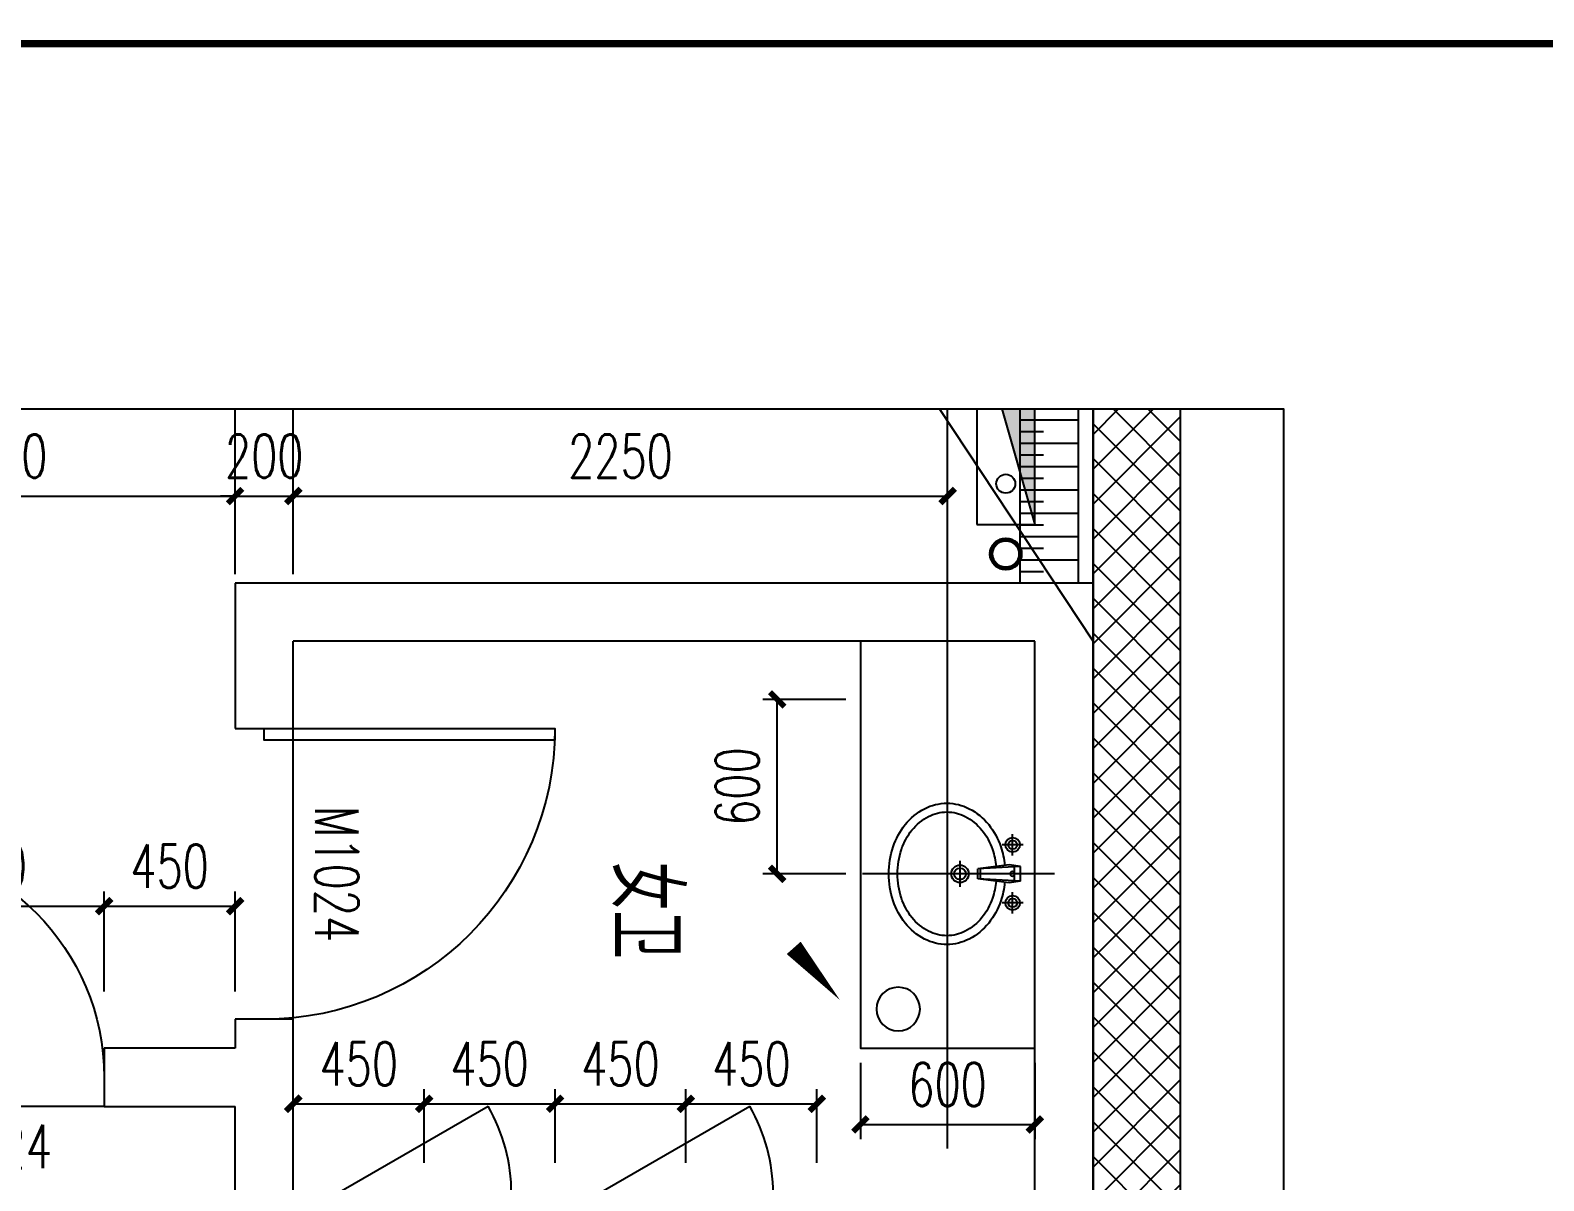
# Model space of a CAD drawing. Extents: x -222544 to -13848, y -31368 to 85559.
# Drawn here: x -35592 to -30389, y 23635 to 27592 of the extents above; entities that cross this region are included whole.
import ezdxf
from ezdxf.enums import TextEntityAlignment as Align
from ezdxf.xclip import XClip

# ---------------------------------------------------------------- set-up
doc = ezdxf.new("R2010")
doc.units = 0
doc.header["$LTSCALE"] = 1000
doc.header["$MEASUREMENT"] = 0
doc.header["$XCLIPFRAME"] = 0
for name, pattern in [('10平面$0$10平面$1$DOTE', [2.42, 2, -0.2, 0.02, -0.2]), ('10平面$0$DASH', [0.35, 0.25, -0.1]), ('10平面$0$DOTE', [2.42, 2, -0.2, 0.02, -0.2])]:
    doc.linetypes.add(name, pattern=pattern)
doc.layers.get('Defpoints').update_dxf_attribs({"color": 210})
for name, color, linetype in [('0-cxFrame', 155, 'Continuous'), ('10平面$0$10平面$1$A-AXIS-DOTE', 14, '10平面$0$10平面$1$DOTE'), ('10平面$0$99平面图例外参$0$A-HATCH-2', 251, 'Continuous'), ('10平面$0$A-AXIS-DOTE', 14, '10平面$0$DOTE'), ('10平面$0$A-AXIS-DP', 126, 'Continuous'), ('10平面$0$A-AXIS-SYMB', 3, 'Continuous'), ('10平面$0$A-HATCH-2', 251, 'Continuous'), ('10平面$0$A-LIN-V', 9, 'Continuous'), ('10平面$0$A-TEXT', 61, 'Continuous'), ('10平面$0$A-WC', 223, 'Continuous'), ('10平面$0$A-WINDOW', 140, 'Continuous'), ('10平面$0$AS-WALL', 40, 'Continuous'), ('10平面$0$AS-结构边线层', 200, 'Continuous'), ('10平面$0$DIM_ELEV', 3, 'Continuous'), ('10平面$0$DIM_SYMB', 3, 'Continuous'), ('10平面$0$PUB_HATCH', 8, 'Continuous'), ('10平面$0$SB_ZF消火栓', 10, 'Continuous'), ('10平面$0$建-门', 4, 'Continuous'), ('10平面$0$建-门窗编号', 7, 'Continuous'), ('A-AXIS-DP', 126, 'Continuous'), ('A-WINDOW', 140, 'Continuous'), ('DIM_SYMB', 3, 'Continuous')]:
    doc.layers.add(name, color=color, linetype=linetype)
doc.layers.add('0-cxText', color=131, linetype='Continuous', lineweight=25)
doc.layers.add('10平面$0$LG-ZF消防', color=1, linetype='Continuous', lineweight=60)
doc.styles.add('10平面$0$_TCH_DIM_T3', font='SIMPLEX', dxfattribs={"width": 0.705882, "bigfont": 'GBCBIG'})
doc.styles.add('10平面$0$A-WIN-LABEL', font='SIMPLEX', dxfattribs={"bigfont": 'GBCBIG'})
doc.styles.add('10平面$1$_TCH_WINDOW', font='SIMPLEX', dxfattribs={"height": 3.5, "bigfont": 'GBCBIG'})
doc.styles.add('_TCH_DIM_T3', font='SIMPLEX', dxfattribs={"width": 0.705882, "bigfont": 'GBCBIG'})
doc.styles.add('cx_tuming', font='')
doc.styles.add('cx_tuqian1', font='')
doc.styles.add('黑体', font='', dxfattribs={"height": 12})
doc.styles.get('cx_tuming').set_extended_font_data('SimHei')
doc.styles.get('cx_tuqian1').set_extended_font_data('SimSun')
doc.styles.get('黑体').set_extended_font_data('SimHei')
doc.dimstyles.new('10平面$0$_TCH_ARCH&&80', dxfattribs={"dimtxt": 238, "dimasz": 80, "dimexe": 80, "dimexo": 80, "dimgap": 101, "dimtad": 1, "dimdec": 0, "dimzin": 0, "dimdsep": 46, "dimtxsty": '10平面$0$_TCH_DIM_T3', "dimblk": '10平面$0$_ArchTick', "dimcen": 0.09, "dimclrt": 7, "dimazin": 2, "dimtfac": 1, "dimtdec": 0, "dimtix": 1, "dimtmove": 2, "dimatfit": 3, "dimfxl": 0, "dimtolj": 1, "dimtzin": 0, "dimarcsym": 0})
doc.dimstyles.new('_TCH_ARCH&&50', dxfattribs={"dimtxt": 148.75, "dimasz": 50, "dimexe": 50, "dimexo": 50, "dimgap": 63.125, "dimtad": 1, "dimdec": 0, "dimzin": 0, "dimdsep": 46, "dimtxsty": '_TCH_DIM_T3', "dimblk": 'ARCHTICK', "dimcen": 0.09, "dimclrt": 7, "dimazin": 2, "dimtfac": 1, "dimtdec": 0, "dimtix": 1, "dimtmove": 2, "dimatfit": 3, "dimfxl": 0, "dimtolj": 1, "dimtzin": 0, "dimarcsym": 0})

# ---------------------------------------------------------------- blocks, each defined once
blk = doc.blocks.new('10平面$0$dote')
at = {"layer": '10平面$0$A-AXIS-DOTE'}
blk.add_line((91882.2, -264080), (91882.2, 36662.3), dxfattribs=at)
at = {"layer": '10平面$0$A-AXIS-DOTE', "ltscale": 2}
blk.add_line((98696.4, -82250), (-75513.6, -82250), dxfattribs=at)
blk.add_lwpolyline([(-35305.3, -50417.4), (-8818.8, 31214.7)], dxfattribs=at)
blk = doc.blocks.new('10平面$0$厕卫')
at = {"layer": '10平面$0$A-AXIS-DOTE', "linetype": '10平面$0$DASH'}
blk.add_line((50, -823.1), (50, 271.9), dxfattribs=at)
at = {"layer": '10平面$0$A-WC'}
for p, q in [((-59.8, -40), (-59.8, -469.7)), ((149.8, -30), (-49.8, -30)), ((159.8, -469.7), (159.8, -40)), ((189.8, -469.7), (-89.8, -469.7)), ((350, -1097.2), (-169.6, -1397.2))]:
    blk.add_line(p, q, dxfattribs=at)
blk.add_lwpolyline([(-400, 202.8), (-400, -1097.2), (500, -1097.2), (500, 202.8)], close=True, dxfattribs=at)
blk.add_lwpolyline([(189.8, -40, 0.414214), (149.8, 0), (-49.8, 0, 0.414214), (-89.8, -40), (-89.8, -479.7, 0.414214), (20.2, -589.7), (79.8, -589.7, 0.414214), (189.8, -479.7)], format="xyb", close=True, dxfattribs=at)
blk.add_circle((50, -358.6), 20, dxfattribs=at)
for centre, radius, start, end in [((-49.8, -40), 10, 90, 180), ((149.8, -40), 10, 0, 90), ((350, -1097.2), 600, 180, 209.9999)]:
    blk.add_arc(centre, radius, start, end, dxfattribs=at)
for p in [(50, 0), (50, -358.6)]:
    blk.add_point(p, dxfattribs=at)
blk = doc.blocks.new('10平面$0$45345')
at = {"layer": '10平面$0$A-WC'}
h = blk.add_hatch(dxfattribs=at)
h.set_pattern_fill('ANSI31', color=256, scale=10)
h.set_pattern_definition([(30, (40598742844.535, 3385776346.45), (-7.9375, 13.74815), [])])
edge = h.paths.add_edge_path()
edge.add_arc((40598742441.347763, 3385774511.717568), 50, 0, 360)
blk.add_circle((40598742441.347763, 3385774511.717568), 50, dxfattribs=at)
blk = doc.blocks.new('10平面$0$343243')
at = {"layer": '10平面$0$10平面$1$A-AXIS-DOTE'}
blk.add_lwpolyline([(-137039.2, 783550), (-137039.2, 784210)], dxfattribs=at)
at = {"layer": '10平面$0$A-WC'}
for p, q in [((-137039.2, 783829.9), (-137039.2, 783920.1)), ((-137084.2, 783875), (-136994.1, 783875)), ((-137070.6, 783706.5), (-137055.9, 783814.2)), ((-137064.2, 783667.6), (-137055.9, 783814.2)), ((-137055.9, 783814.2), (-137022.5, 783814.2)), ((-137014.2, 783667.6), (-137022.5, 783814.2)), ((-137007.7, 783706.5), (-137022.5, 783814.2)), ((-137056.4, 783804.1), (-137022, 783804.1)), ((-137139.2, 783657.5), (-137139.2, 783730.5)), ((-137064.2, 783667.6), (-137070.6, 783706.5)), ((-137014.2, 783667.6), (-137007.7, 783706.5)), ((-136939.2, 783657.5), (-136939.2, 783730.5)), ((-137175.7, 783694), (-137102.7, 783694)), ((-137064.2, 783667.6), (-137014.2, 783667.6)), ((-137063.1, 783687.3), (-137015.3, 783687.3)), ((-136975.7, 783694), (-136902.7, 783694))]:
    blk.add_line(p, q, dxfattribs=at)
for points in [[(-137068.6, 783721.5, -0.055034), (-137132.1, 783735, -0.088849), (-137208.4, 783776.4, -0.104988), (-137263.3, 783843.2, -0.12017), (-137282, 783920, -0.12017), (-137263.3, 783996.8, -0.104988), (-137208.4, 784063.6, -0.088849), (-137132.1, 784105, -0.080052), (-137039.2, 784120, -0.080052)], [(-137064.5, 783751.2, -0.056066), (-137122.6, 783763.4, -0.088849), (-137189.7, 783799.8, -0.104988), (-137236.6, 783857, -0.12017), (-137252, 783920, -0.12017), (-137236.6, 783983, -0.104988), (-137189.7, 784040.2, -0.088849), (-137122.6, 784076.6, -0.080052), (-137039.2, 784090, -0.080052)], [(-137039.2, 784120, -0.080052), (-136946.3, 784105, -0.088849), (-136870, 784063.6, -0.104988), (-136815.1, 783996.8, -0.12017), (-136796.4, 783920, -0.12017), (-136815.1, 783843.2, -0.104988), (-136870, 783776.4, -0.088849), (-136946.3, 783735, -0.055034), (-137009.8, 783721.5, -0.080052)], [(-137039.2, 784090, -0.080052), (-136955.7, 784076.6, -0.088849), (-136888.7, 784040.2, -0.104988), (-136841.7, 783983, -0.12017), (-136826.4, 783920, -0.12017), (-136841.7, 783857, -0.104988), (-136888.7, 783799.8, -0.088849), (-136955.7, 783763.4, -0.056066), (-137013.9, 783751.2, -0.080052)]]:
    blk.add_lwpolyline(points, format="xyb", dxfattribs=at)
for centre, radius in [((-137039.2, 783875), 30), ((-137039.2, 783875), 20), ((-137139.2, 783694), 25), ((-137139.2, 783694), 15), ((-136939.2, 783694), 25), ((-136939.2, 783694), 15)]:
    blk.add_circle(centre, radius, dxfattribs=at)
for centre, start, end in [((-137040.4, 783694.7), 80.5252, 279.4748), ((-137038, 783694.7), 260.5252, 99.4748)]:
    blk.add_arc(centre, 7.19, start, end, dxfattribs=at)
blk = doc.blocks.new('*U50')
at = {"color": 0}
blk.add_lwpolyline([(500, 0), (500, 1000), (460, 1000), (460, 0)], close=True, dxfattribs=at)
blk.add_arc((500, 0), 1000, 90, 180, dxfattribs=at)
blk = doc.blocks.new('*U49')
at = {"color": 0, "xscale": 0.001, "yscale": 0.001, "zscale": 0.001}
blk.add_blockref('*U50', (0, 0), dxfattribs=at)
blk = doc.blocks.new('*U52')
at = {"color": 0}
blk.add_lwpolyline([(400, 0), (400, 800), (360, 800), (360, 0)], close=True, dxfattribs=at)
blk.add_arc((400, 0), 800, 90, 180, dxfattribs=at)
blk = doc.blocks.new('*U51')
at = {"color": 0, "xscale": 0.00125, "yscale": 0.00125, "zscale": 0.00125}
blk.add_blockref('*U52', (0, 0), dxfattribs=at)
blk = doc.blocks.new('10平面$0$G$CA7A27C8F')
at = {"layer": '10平面$0$A-AXIS-SYMB'}
blk.add_lwpolyline([(-426.2, 1047.1, 0, 0, 0), (103.8, 1517.1, 0, 64, 0), (-75.8, 1357.9, 0, 0, 0)], format="xyseb", dxfattribs=at)
at = {"layer": '10平面$0$A-LIN-V'}
blk.add_line((2069.6, 2187.1), (-1130.4, 2187.1), dxfattribs=at)
at = {"layer": '10平面$0$A-WC'}
blk.add_lwpolyline([(-1130.4, 1587.1), (269.6, 1587.1), (269.6, 2187.1), (269.6, 2187.1)], dxfattribs=at)
at = {"layer": '10平面$0$AS-WALL'}
for p, q in [((-1330.4, 2387.1), (-1330.4, 2287.1)), ((-1130.4, 2387.1), (-1330.4, 2387.1)), ((-1130.4, 2387.1), (-1130.4, 2387.1)), ((2069.6, 2387.1), (-1130.4, 2387.1)), ((-1330.4, 2287.1), (-1330.4, -562.9)), ((2069.6, 2187.1), (-1130.4, 2187.1)), ((-1130.4, 2187.1), (-1130.4, -362.9)), ((-830.4, -362.9), (-1130.4, -362.9)), ((-830.4, -562.9), (-830.4, -362.9)), ((369.6, -362.9), (169.6, -362.9)), ((169.6, -362.9), (169.6, -562.9)), ((2069.6, -362.9), (369.6, -362.9)), ((-1330.4, -562.9), (-830.4, -562.9)), ((169.6, -562.9), (269.6, -562.9)), ((269.6, -562.9), (269.6, -1012.9)), ((469.6, -1012.9), (469.6, -562.9)), ((2069.6, -562.9), (469.6, -562.9)), ((269.6, -1012.9), (469.6, -1012.9))]:
    blk.add_line(p, q, dxfattribs=at)
at = {"layer": '10平面$0$建-门'}
for p, q in [((169.6, -362.9), (-830.4, -362.9)), ((469.6, -1012.9), (469.6, -1812.9))]:
    blk.add_line(p, q, dxfattribs=at)
at = {"rotation": 270}
for p in [(1865.9, 1037.3), (1865.9, 137.3)]:
    blk.add_blockref('10平面$0$厕卫', p, dxfattribs=at)
at = {"layer": '10平面$0$A-LIN-V', "xscale": -1.5, "yscale": 1.5, "zscale": 1.5}
blk.add_blockref('10平面$0$45345', (60898113796.5, -5078660050.3), dxfattribs=at)
at = {"layer": '10平面$0$A-WINDOW', "rotation": 180}
blk.add_blockref('10平面$0$343243', (-137369.6, 785804.8), dxfattribs=at)
at = {"layer": '10平面$0$建-门'}
ref = blk.add_blockref('*U49', (-330.4, -462.9), dxfattribs=dict(at, xscale=1000, yscale=-1000, zscale=199.9999999999999, rotation=180.0000000000208))
ref.add_attrib('A', 'M1024', (-563.7, -287.3), dxfattribs={"layer": '10平面$0$建-门窗编号', "height": 148.75, "style": '10平面$0$A-WIN-LABEL', "width": 0.705882})
ref = blk.add_blockref('*U51', (369.6, -1412.9), dxfattribs=dict(at, xscale=800, yscale=-800, zscale=199.9999999999998, rotation=270))
ref.add_attrib('A', 'M0824', (681.4, -1660.4), dxfattribs={"layer": '10平面$0$建-门窗编号', "height": 148.75, "rotation": 90, "style": '10平面$0$A-WIN-LABEL', "width": 0.705882})
at = {"layer": '10平面$0$A-TEXT', "style": '10平面$1$_TCH_WINDOW'}
blk.add_text('女卫', height=231.49, dxfattribs=at).set_placement((-371.5, 733.3))
blk = doc.blocks.new('10平面$0$43243')
at = {"layer": '10平面$0$AS-结构边线层'}
for points in [[(-230898, 832220), (-254254.2, 760235.8)], [(-229294.2, 723090), (-250514.2, 723090), (-250514.2, 722920), (-252354.2, 722920), (-252354.2, 722470), (-254454.2, 722470), (-254454.2, 722920), (-264361, 722920), (-285754.2, 656985.8)], [(-196514.2, 639550), (-175294.2, 639550), (-175294.2, 639720), (-173454.2, 639720), (-173454.2, 640170), (-171354.2, 640170), (-171354.2, 639720), (-169514.2, 639720), (-169514.2, 639550), (-155994.2, 639550), (-155994.2, 639720), (-146454.2, 639720), (-146454.2, 640170), (-144354.2, 640170), (-144354.2, 639720), (-128354.2, 639720), (-128354.2, 658060), (-128054.2, 658060), (-128054.2, 681330), (-128354.2, 681330), (-128354.2, 696460), (-128054.2, 696460), (-128054.2, 715680)]]:
    blk.add_lwpolyline(points, dxfattribs=at)
blk = doc.blocks.new('10平面$0$w42343')
at = {"layer": '10平面$0$A-HATCH-2', "linetype": '10平面$0$DASH'}
for p, q in [((-263654.2, 722170), (-128354.2, 722170)), ((-263654.2, 721670), (-128354.2, 721670))]:
    blk.add_line(p, q, dxfattribs=at)
blk = doc.blocks.new('10平面$0$3132')
at = {"layer": '10平面$0$DIM_ELEV', "linetype": '10平面$0$DASH', "const_width": 30}
blk.add_lwpolyline([(-138990, 644850), (-127910, 644850, -0.414214), (-127410, 644350), (-127410, 639360, -0.414214), (-127910, 638860), (-138990, 638860, -0.414214), (-139490, 639360), (-139490, 644350, -0.414214)], format="xyb", close=True, dxfattribs=at)
blk = doc.blocks.new('10平面$0$99平面图例外参$0$$LinePat$填挖边坡')
at = {"color": 0}
for p, q in [((0, 0), (0, -1500)), ((300, 0), (300, -600))]:
    blk.add_line(p, q, dxfattribs=at)
at = {"layer": 'Defpoints', "color": 0}
blk.add_point((600, 0), dxfattribs=at)
blk = doc.blocks.new('10平面$0$34242343243')
at = {"layer": '10平面$0$A-LIN-V'}
for p, q in [((-128604.2, 643320), (-128604.2, 658220)), ((-128404.2, 643320), (-128404.2, 658220))]:
    blk.add_line(p, q, dxfattribs=at)
at = {"layer": '10平面$0$99平面图例外参$0$A-HATCH-2', "color": 203, "xscale": -0.1335125448076481, "yscale": 0.1333333333333333, "zscale": 0.1333333333333333, "rotation": 89.99999999825116}
for p in [(-128604.2, 643960.9), (-128604.2, 643880.8), (-128604.2, 643800.6), (-128604.2, 643720.5), (-128604.2, 643640.4), (-128604.2, 643560.3), (-128604.2, 643480.2), (-128604.2, 643400.1)]:
    blk.add_blockref('10平面$0$99平面图例外参$0$$LinePat$填挖边坡', p, dxfattribs=at)
blk = doc.blocks.new('10平面$0$A$C5D961328')
at = {"layer": '10平面$0$SB_ZF消火栓'}
blk.add_hatch(color=256, dxfattribs=at).paths.add_polyline_path([(0, 40), (700, 40), (700, 240)])
for p, q in [((700, 240), (0, 240)), ((0, 240), (0, 40)), ((700, 240), (0, 40)), ((700, 240), (700, 40)), ((0, 40), (700, 40))]:
    blk.add_line(p, q, dxfattribs=at)
at = {"layer": '10平面$0$SB_ZF消火栓', "color": 1}
blk.add_circle((140, 140), 32.5, dxfattribs=at)
blk = doc.blocks.new('10平面$0$43242343')
at = {"layer": '10平面$0$LG-ZF消防', "linetype": 'Continuous'}
blk.add_circle((-128654.2, 643420), 50, dxfattribs=at)
blk = doc.blocks.new('10平面$0$234243242332')
at = {"layer": '10平面$0$LG-ZF消防', "linetype": 'Continuous'}
blk.add_blockref('10平面$0$43242343', (0, 0), dxfattribs=at)
at = {"layer": '10平面$0$SB_ZF消火栓', "rotation": 90}
blk.add_blockref('10平面$0$A$C5D961328', (-128514.2, 643521.6), dxfattribs=at)
blk = doc.blocks.new('10平面$0$_ArchTick')
at = {"color": 0, "linetype": 'ByBlock', "const_width": 0.4}
blk.add_lwpolyline([(-0.5, -0.5), (0.5, 0.5)], dxfattribs=at)
blk = doc.blocks.new('*D1324')
at = {"layer": '10平面$0$A-AXIS-DP', "color": 0, "lineweight": -2, "transparency": 16777216}
for p, q in [((-132954.2, 643420), (-132954.2, 644050)), ((-131304.2, 643420), (-131304.2, 644050)), ((-132954.2, 643970), (-131304.2, 643970))]:
    blk.add_line(p, q, dxfattribs=at)
at = {"layer": 'Defpoints', "color": 0, "transparency": 16777216}
for p in [(-131304.2, 643970), (-132954.2, 643340), (-131304.2, 643340)]:
    blk.add_point(p, dxfattribs=at)
at = {"layer": '10平面$0$A-AXIS-DP', "color": 0, "lineweight": -2, "transparency": 16777216, "xscale": 80, "yscale": 80, "zscale": 80, "rotation": 180}
blk.add_blockref('10平面$0$_ArchTick', (-132954.2, 643970), dxfattribs=at)
at = {"layer": '10平面$0$A-AXIS-DP', "color": 0, "lineweight": -2, "transparency": 16777216, "xscale": 80, "yscale": 80, "zscale": 80}
blk.add_blockref('10平面$0$_ArchTick', (-131304.2, 643970), dxfattribs=at)
at = {"layer": '10平面$0$A-AXIS-DP', "color": 7, "transparency": 16777216, "insert": (-132129.2, 644190), "char_height": 238, "attachment_point": 5, "style": '10平面$0$_TCH_DIM_T3'}
blk.add_mtext('\\A1;1650', dxfattribs=at)
blk = doc.blocks.new('*D1325')
at = {"layer": '10平面$0$A-AXIS-DP', "color": 0, "lineweight": -2, "transparency": 16777216}
for p, q in [((-131304.2, 643420), (-131304.2, 644050)), ((-131104.2, 643420), (-131104.2, 644050)), ((-131304.2, 643970), (-131384.2, 643970)), ((-131304.2, 643970), (-131104.2, 643970)), ((-131104.2, 643970), (-131024.2, 643970))]:
    blk.add_line(p, q, dxfattribs=at)
at = {"layer": 'Defpoints', "color": 0, "transparency": 16777216}
for p in [(-131104.2, 643970), (-131304.2, 643340), (-131104.2, 643340)]:
    blk.add_point(p, dxfattribs=at)
at = {"layer": '10平面$0$A-AXIS-DP', "color": 0, "lineweight": -2, "transparency": 16777216, "xscale": 80, "yscale": 80, "zscale": 80}
blk.add_blockref('10平面$0$_ArchTick', (-131304.2, 643970), dxfattribs=at)
at = {"layer": '10平面$0$A-AXIS-DP', "color": 0, "lineweight": -2, "transparency": 16777216, "xscale": 80, "yscale": 80, "zscale": 80, "rotation": 180}
blk.add_blockref('10平面$0$_ArchTick', (-131104.2, 643970), dxfattribs=at)
at = {"layer": '10平面$0$A-AXIS-DP', "color": 7, "transparency": 16777216, "insert": (-131204.2, 644190), "char_height": 238, "attachment_point": 5, "style": '10平面$0$_TCH_DIM_T3'}
blk.add_mtext('\\A1;200', dxfattribs=at)
blk = doc.blocks.new('*D1326')
at = {"layer": '10平面$0$A-AXIS-DP', "color": 0, "lineweight": -2, "transparency": 16777216}
for p, q in [((-131104.2, 643420), (-131104.2, 644050)), ((-128854.2, 643420), (-128854.2, 644050)), ((-131104.2, 643970), (-128854.2, 643970))]:
    blk.add_line(p, q, dxfattribs=at)
at = {"layer": 'Defpoints', "color": 0, "transparency": 16777216}
for p in [(-128854.2, 643970), (-131104.2, 643340), (-128854.2, 643340)]:
    blk.add_point(p, dxfattribs=at)
at = {"layer": '10平面$0$A-AXIS-DP', "color": 0, "lineweight": -2, "transparency": 16777216, "xscale": 80, "yscale": 80, "zscale": 80, "rotation": 180}
blk.add_blockref('10平面$0$_ArchTick', (-131104.2, 643970), dxfattribs=at)
at = {"layer": '10平面$0$A-AXIS-DP', "color": 0, "lineweight": -2, "transparency": 16777216, "xscale": 80, "yscale": 80, "zscale": 80}
blk.add_blockref('10平面$0$_ArchTick', (-128854.2, 643970), dxfattribs=at)
at = {"layer": '10平面$0$A-AXIS-DP', "color": 7, "transparency": 16777216, "insert": (-129979.2, 644190), "char_height": 238, "attachment_point": 5, "style": '10平面$0$_TCH_DIM_T3'}
blk.add_mtext('\\A1;2250', dxfattribs=at)
blk = doc.blocks.new('TK22.A1 L(Dragon)')
at = {"layer": '0-cxFrame', "const_width": 0.5}
blk.add_lwpolyline([(-80, 10), (-821, 10), (-821, 584), (-80, 584)], close=True, dxfattribs=at)
at = {"style": '黑体', "flags": 4}
blk.add_attdef('图幅', text='', height=3.3, dxfattribs=at).set_placement((-40, 3), align=Align.RIGHT)
at = {"layer": '0-cxText', "flags": 4}
for tag, height, style, p in [('建设单位', 3.5, 'cx_tuming', (-45, 240)), ('项目名称', 3.5, 'cx_tuming', (-45, 210)), ('子项名称', 3.5, 'cx_tuming', (-45, 180)), ('工程编号', 3.3, 'cx_tuqian1', (-35, 165)), ('图名1', 3.5, 'cx_tuming', (-45, 87)), ('图名2', 3.5, 'cx_tuming', (-45, 79)), ('图名3', 3.5, 'cx_tuming', (-45, 71)), ('出图日期', 3.3, 'cx_tuqian1', (-39, 60)), ('专业', 3.3, 'cx_tuqian1', (-55, 52)), ('图号', 3.3, 'cx_tuqian1', (-55, 44)), ('版次', 3.3, 'cx_tuqian1', (-20, 44))]:
    blk.add_attdef(tag, text='', height=height, dxfattribs=dict(at, style=style)).set_placement(p, align=Align.MIDDLE)
at = {"layer": 'Defpoints', "color": 6, "flags": 4}
for tag, height, style, p in [('tufu', 3.3, '黑体', (-12, 12)), ('dwfname', 4, 'cx_tuqian1', (-80, 3))]:
    blk.add_attdef(tag, text='', height=height, dxfattribs=dict(at, style=style)).set_placement(p, align=Align.RIGHT)
blk = doc.blocks.new('_ArchTick')
at = {"color": 0, "linetype": 'ByBlock', "const_width": 0.4}
blk.add_lwpolyline([(-0.5, -0.5), (0.5, 0.5)], dxfattribs=at)
blk = doc.blocks.new('*D386')
at = {"layer": 'A-AXIS-DP', "color": 0, "lineweight": -2, "transparency": 16777216}
for p, q in [((-36138.2, 24286.2), (-36138.2, 24629.6)), ((-35338.2, 24286.2), (-35338.2, 24629.6)), ((-36138.2, 24579.6), (-35338.2, 24579.6))]:
    blk.add_line(p, q, dxfattribs=at)
at = {"layer": 'Defpoints', "color": 0, "transparency": 16777216}
for p in [(-35338.2, 24579.6), (-36138.2, 24236.2), (-35338.2, 24236.2)]:
    blk.add_point(p, dxfattribs=at)
at = {"layer": 'A-AXIS-DP', "color": 0, "lineweight": -2, "transparency": 16777216, "xscale": 50, "yscale": 50, "zscale": 50, "rotation": 180}
blk.add_blockref('_ArchTick', (-36138.2, 24579.6), dxfattribs=at)
at = {"layer": 'A-AXIS-DP', "color": 0, "lineweight": -2, "transparency": 16777216, "xscale": 50, "yscale": 50, "zscale": 50}
blk.add_blockref('_ArchTick', (-35338.2, 24579.6), dxfattribs=at)
at = {"layer": 'A-AXIS-DP', "color": 7, "transparency": 16777216, "insert": (-35738.2, 24717.1), "char_height": 148.75, "attachment_point": 5, "style": '_TCH_DIM_T3'}
blk.add_mtext('\\A1;800', dxfattribs=at)
blk = doc.blocks.new('*D387')
at = {"layer": 'A-AXIS-DP', "color": 0, "lineweight": -2, "transparency": 16777216}
for p, q in [((-35338.2, 24286.2), (-35338.2, 24629.6)), ((-34888.2, 24286.2), (-34888.2, 24629.6)), ((-35338.2, 24579.6), (-34888.2, 24579.6))]:
    blk.add_line(p, q, dxfattribs=at)
at = {"layer": 'Defpoints', "color": 0, "transparency": 16777216}
for p in [(-34888.2, 24579.6), (-35338.2, 24236.2), (-34888.2, 24236.2)]:
    blk.add_point(p, dxfattribs=at)
at = {"layer": 'A-AXIS-DP', "color": 0, "lineweight": -2, "transparency": 16777216, "xscale": 50, "yscale": 50, "zscale": 50, "rotation": 180}
blk.add_blockref('_ArchTick', (-35338.2, 24579.6), dxfattribs=at)
at = {"layer": 'A-AXIS-DP', "color": 0, "lineweight": -2, "transparency": 16777216, "xscale": 50, "yscale": 50, "zscale": 50}
blk.add_blockref('_ArchTick', (-34888.2, 24579.6), dxfattribs=at)
at = {"layer": 'A-AXIS-DP', "color": 7, "transparency": 16777216, "insert": (-35113.2, 24717.1), "char_height": 148.75, "attachment_point": 5, "style": '_TCH_DIM_T3'}
blk.add_mtext('\\A1;450', dxfattribs=at)
blk = doc.blocks.new('*D392')
at = {"layer": 'A-AXIS-DP', "color": 0, "lineweight": -2, "transparency": 16777216}
for p, q in [((-34688.2, 25720.6), (-34688.2, 26039.8)), ((-32438.2, 25720.6), (-32438.2, 26039.8)), ((-34688.2, 25989.8), (-32438.2, 25989.8))]:
    blk.add_line(p, q, dxfattribs=at)
at = {"layer": 'Defpoints', "color": 0, "transparency": 16777216}
for p in [(-32438.2, 25989.8), (-34688.2, 25670.6), (-32438.2, 25670.6)]:
    blk.add_point(p, dxfattribs=at)
at = {"layer": 'A-AXIS-DP', "color": 0, "lineweight": -2, "transparency": 16777216, "xscale": 50, "yscale": 50, "zscale": 50, "rotation": 180}
blk.add_blockref('_ArchTick', (-34688.2, 25989.8), dxfattribs=at)
at = {"layer": 'A-AXIS-DP', "color": 0, "lineweight": -2, "transparency": 16777216, "xscale": 50, "yscale": 50, "zscale": 50}
blk.add_blockref('_ArchTick', (-32438.2, 25989.8), dxfattribs=at)
at = {"layer": 'A-AXIS-DP', "color": 7, "transparency": 16777216, "insert": (-33563.2, 26127.3), "char_height": 148.75, "attachment_point": 5, "style": '_TCH_DIM_T3'}
blk.add_mtext('\\A1;2250', dxfattribs=at)
blk = doc.blocks.new('*D393')
at = {"layer": 'A-AXIS-DP', "color": 0, "lineweight": -2, "transparency": 16777216}
for p, q in [((-34888.2, 25720.6), (-34888.2, 26039.8)), ((-34688.2, 25720.6), (-34688.2, 26039.8)), ((-34888.2, 25989.8), (-34938.2, 25989.8)), ((-34888.2, 25989.8), (-34688.2, 25989.8)), ((-34688.2, 25989.8), (-34638.2, 25989.8))]:
    blk.add_line(p, q, dxfattribs=at)
at = {"layer": 'Defpoints', "color": 0, "transparency": 16777216}
for p in [(-34688.2, 25989.8), (-34888.2, 25670.6), (-34688.2, 25670.6)]:
    blk.add_point(p, dxfattribs=at)
at = {"layer": 'A-AXIS-DP', "color": 0, "lineweight": -2, "transparency": 16777216, "xscale": 50, "yscale": 50, "zscale": 50}
blk.add_blockref('_ArchTick', (-34888.2, 25989.8), dxfattribs=at)
at = {"layer": 'A-AXIS-DP', "color": 0, "lineweight": -2, "transparency": 16777216, "xscale": 50, "yscale": 50, "zscale": 50, "rotation": 180}
blk.add_blockref('_ArchTick', (-34688.2, 25989.8), dxfattribs=at)
at = {"layer": 'A-AXIS-DP', "color": 7, "transparency": 16777216, "insert": (-34788.2, 26127.3), "char_height": 148.75, "attachment_point": 5, "style": '_TCH_DIM_T3'}
blk.add_mtext('\\A1;200', dxfattribs=at)
blk = doc.blocks.new('*D394')
at = {"layer": 'A-AXIS-DP', "color": 0, "lineweight": -2, "transparency": 16777216}
for p, q in [((-36538.2, 25720.6), (-36538.2, 26039.8)), ((-34888.2, 25720.6), (-34888.2, 26039.8)), ((-36538.2, 25989.8), (-34888.2, 25989.8))]:
    blk.add_line(p, q, dxfattribs=at)
at = {"layer": 'Defpoints', "color": 0, "transparency": 16777216}
for p in [(-34888.2, 25989.8), (-36538.2, 25670.6), (-34888.2, 25670.6)]:
    blk.add_point(p, dxfattribs=at)
at = {"layer": 'A-AXIS-DP', "color": 0, "lineweight": -2, "transparency": 16777216, "xscale": 50, "yscale": 50, "zscale": 50, "rotation": 180}
blk.add_blockref('_ArchTick', (-36538.2, 25989.8), dxfattribs=at)
at = {"layer": 'A-AXIS-DP', "color": 0, "lineweight": -2, "transparency": 16777216, "xscale": 50, "yscale": 50, "zscale": 50}
blk.add_blockref('_ArchTick', (-34888.2, 25989.8), dxfattribs=at)
at = {"layer": 'A-AXIS-DP', "color": 7, "transparency": 16777216, "insert": (-35713.2, 26127.3), "char_height": 148.75, "attachment_point": 5, "style": '_TCH_DIM_T3'}
blk.add_mtext('\\A1;1650', dxfattribs=at)
blk = doc.blocks.new('*D416')
at = {"layer": 'A-AXIS-DP', "color": 0, "lineweight": -2, "transparency": 16777216}
for p, q in [((-32788.2, 25290.6), (-33074.1, 25290.6)), ((-33024.1, 24690.6), (-33024.1, 25290.6)), ((-32788.2, 24690.6), (-33074.1, 24690.6))]:
    blk.add_line(p, q, dxfattribs=at)
at = {"layer": 'Defpoints', "color": 0, "transparency": 16777216}
for p in [(-33024.1, 25290.6), (-32738.2, 25290.6), (-32738.2, 24690.6)]:
    blk.add_point(p, dxfattribs=at)
at = {"layer": 'A-AXIS-DP', "color": 0, "lineweight": -2, "transparency": 16777216, "xscale": 50, "yscale": 50, "zscale": 50}
for p, rotation in [((-33024.1, 25290.6), 90), ((-33024.1, 24690.6), 270)]:
    blk.add_blockref('_ArchTick', p, dxfattribs=dict(at, rotation=rotation))
at = {"layer": 'A-AXIS-DP', "color": 7, "transparency": 16777216, "insert": (-33161.6, 24990.6), "char_height": 148.75, "attachment_point": 5, "rotation": 90, "style": '_TCH_DIM_T3'}
blk.add_mtext('\\A1;600', dxfattribs=at)
blk = doc.blocks.new('*D417')
at = {"layer": 'A-AXIS-DP', "color": 0, "lineweight": -2, "transparency": 16777216}
for p, q in [((-32738.2, 24040.6), (-32738.2, 23778.8)), ((-32138.2, 24040.6), (-32138.2, 23778.8)), ((-32738.2, 23828.8), (-32138.2, 23828.8))]:
    blk.add_line(p, q, dxfattribs=at)
at = {"layer": 'Defpoints', "color": 0, "transparency": 16777216}
for p in [(-32738.2, 24090.6), (-32138.2, 24090.6), (-32138.2, 23828.8)]:
    blk.add_point(p, dxfattribs=at)
at = {"layer": 'A-AXIS-DP', "color": 0, "lineweight": -2, "transparency": 16777216, "xscale": 50, "yscale": 50, "zscale": 50, "rotation": 180}
blk.add_blockref('_ArchTick', (-32738.2, 23828.8), dxfattribs=at)
at = {"layer": 'A-AXIS-DP', "color": 0, "lineweight": -2, "transparency": 16777216, "xscale": 50, "yscale": 50, "zscale": 50}
blk.add_blockref('_ArchTick', (-32138.2, 23828.8), dxfattribs=at)
at = {"layer": 'A-AXIS-DP', "color": 7, "transparency": 16777216, "insert": (-32438.2, 23966.3), "char_height": 148.75, "attachment_point": 5, "style": '_TCH_DIM_T3'}
blk.add_mtext('\\A1;600', dxfattribs=at)
blk = doc.blocks.new('*D420')
at = {"layer": 'A-AXIS-DP', "color": 0, "lineweight": -2, "transparency": 16777216}
for p, q in [((-34688.1, 23697), (-34688.1, 23949.9)), ((-34238.1, 23697), (-34238.1, 23949.9)), ((-34688.1, 23899.9), (-34238.1, 23899.9))]:
    blk.add_line(p, q, dxfattribs=at)
at = {"layer": 'Defpoints', "color": 0, "transparency": 16777216}
for p in [(-34238.1, 23899.9), (-34688.1, 23647), (-34238.1, 23647)]:
    blk.add_point(p, dxfattribs=at)
at = {"layer": 'A-AXIS-DP', "color": 0, "lineweight": -2, "transparency": 16777216, "xscale": 50, "yscale": 50, "zscale": 50, "rotation": 180}
blk.add_blockref('_ArchTick', (-34688.1, 23899.9), dxfattribs=at)
at = {"layer": 'A-AXIS-DP', "color": 0, "lineweight": -2, "transparency": 16777216, "xscale": 50, "yscale": 50, "zscale": 50}
blk.add_blockref('_ArchTick', (-34238.1, 23899.9), dxfattribs=at)
at = {"layer": 'A-AXIS-DP', "color": 7, "transparency": 16777216, "insert": (-34463.1, 24037.4), "char_height": 148.75, "attachment_point": 5, "style": '_TCH_DIM_T3'}
blk.add_mtext('\\A1;450', dxfattribs=at)
blk = doc.blocks.new('*D421')
at = {"layer": 'A-AXIS-DP', "color": 0, "lineweight": -2, "transparency": 16777216}
for p, q in [((-34238.1, 23697), (-34238.1, 23949.9)), ((-33788.1, 23697), (-33788.1, 23949.9)), ((-34238.1, 23899.9), (-33788.1, 23899.9))]:
    blk.add_line(p, q, dxfattribs=at)
at = {"layer": 'Defpoints', "color": 0, "transparency": 16777216}
for p in [(-33788.1, 23899.9), (-34238.1, 23647), (-33788.1, 23647)]:
    blk.add_point(p, dxfattribs=at)
at = {"layer": 'A-AXIS-DP', "color": 0, "lineweight": -2, "transparency": 16777216, "xscale": 50, "yscale": 50, "zscale": 50, "rotation": 180}
blk.add_blockref('_ArchTick', (-34238.1, 23899.9), dxfattribs=at)
at = {"layer": 'A-AXIS-DP', "color": 0, "lineweight": -2, "transparency": 16777216, "xscale": 50, "yscale": 50, "zscale": 50}
blk.add_blockref('_ArchTick', (-33788.1, 23899.9), dxfattribs=at)
at = {"layer": 'A-AXIS-DP', "color": 7, "transparency": 16777216, "insert": (-34013.1, 24037.4), "char_height": 148.75, "attachment_point": 5, "style": '_TCH_DIM_T3'}
blk.add_mtext('\\A1;450', dxfattribs=at)
blk = doc.blocks.new('*D422')
at = {"layer": 'A-AXIS-DP', "color": 0, "lineweight": -2, "transparency": 16777216}
for p, q in [((-33788.1, 23697), (-33788.1, 23949.9)), ((-33338.1, 23697), (-33338.1, 23949.9)), ((-33788.1, 23899.9), (-33338.1, 23899.9))]:
    blk.add_line(p, q, dxfattribs=at)
at = {"layer": 'Defpoints', "color": 0, "transparency": 16777216}
for p in [(-33338.1, 23899.9), (-33788.1, 23647), (-33338.1, 23647)]:
    blk.add_point(p, dxfattribs=at)
at = {"layer": 'A-AXIS-DP', "color": 0, "lineweight": -2, "transparency": 16777216, "xscale": 50, "yscale": 50, "zscale": 50, "rotation": 180}
blk.add_blockref('_ArchTick', (-33788.1, 23899.9), dxfattribs=at)
at = {"layer": 'A-AXIS-DP', "color": 0, "lineweight": -2, "transparency": 16777216, "xscale": 50, "yscale": 50, "zscale": 50}
blk.add_blockref('_ArchTick', (-33338.1, 23899.9), dxfattribs=at)
at = {"layer": 'A-AXIS-DP', "color": 7, "transparency": 16777216, "insert": (-33563.1, 24037.4), "char_height": 148.75, "attachment_point": 5, "style": '_TCH_DIM_T3'}
blk.add_mtext('\\A1;450', dxfattribs=at)
blk = doc.blocks.new('*D423')
at = {"layer": 'A-AXIS-DP', "color": 0, "lineweight": -2, "transparency": 16777216}
for p, q in [((-33338.1, 23697), (-33338.1, 23949.9)), ((-32888.1, 23697), (-32888.1, 23949.9)), ((-33338.1, 23899.9), (-32888.1, 23899.9))]:
    blk.add_line(p, q, dxfattribs=at)
at = {"layer": 'Defpoints', "color": 0, "transparency": 16777216}
for p in [(-32888.1, 23899.9), (-33338.1, 23647), (-32888.1, 23647)]:
    blk.add_point(p, dxfattribs=at)
at = {"layer": 'A-AXIS-DP', "color": 0, "lineweight": -2, "transparency": 16777216, "xscale": 50, "yscale": 50, "zscale": 50, "rotation": 180}
blk.add_blockref('_ArchTick', (-33338.1, 23899.9), dxfattribs=at)
at = {"layer": 'A-AXIS-DP', "color": 0, "lineweight": -2, "transparency": 16777216, "xscale": 50, "yscale": 50, "zscale": 50}
blk.add_blockref('_ArchTick', (-32888.1, 23899.9), dxfattribs=at)
at = {"layer": 'A-AXIS-DP', "color": 7, "transparency": 16777216, "insert": (-33113.1, 24037.4), "char_height": 148.75, "attachment_point": 5, "style": '_TCH_DIM_T3'}
blk.add_mtext('\\A1;450', dxfattribs=at)
blk = doc.blocks.new('10平面')
at = {"layer": '10平面$0$PUB_HATCH'}
h = blk.add_hatch(dxfattribs=at)
h.set_pattern_fill('多孔材料', color=256, scale=30, style=0)
h.set_pattern_definition([(45, (60, 0), (-60.000061, 60.000061), []), (135, (60, 0), (-60.000061, -60.000061), [])])
h.paths.add_polyline_path([(-128354.2, 658220), (-128354.2, 639720), (-128204.2, 639620), (-128054.2, 639720), (-128054.2, 658220)])
at = {"layer": '10平面$0$A-AXIS-DOTE'}
for p, q in [((-154730, 816220), (-144054.2, 822720)), ((-128354.2, 643120), (-136440, 655370.2))]:
    blk.add_line(p, q, dxfattribs=at)
at = {"layer": '10平面$0$AS-WALL'}
for p, q in [((-128354.2, 658220), (-128354.2, 639720)), ((-128054.2, 658220), (-128054.2, 639720))]:
    blk.add_line(p, q, dxfattribs=at)
at = {"rotation": 270}
blk.add_blockref('10平面$0$G$CA7A27C8F', (-130741.3, 641989.6), dxfattribs=at)
at = {"layer": '10平面$0$A-AXIS-DP'}
blk.add_blockref('10平面$0$3132', (0, 0), dxfattribs=at)
at = {"layer": '10平面$0$A-WINDOW'}
for name in ['10平面$0$43243', '10平面$0$w42343']:
    blk.add_blockref(name, (0, 0), dxfattribs=at)
at = {"layer": '10平面$0$AS-WALL'}
blk.add_blockref('10平面$0$dote', (-220736.4, 804820), dxfattribs=at)
at = {"layer": '10平面$0$DIM_SYMB'}
blk.add_blockref('10平面$0$34242343243', (0, 0), dxfattribs=at)
at = {"layer": '10平面$0$SB_ZF消火栓', "linetype": 'Continuous'}
blk.add_blockref('10平面$0$234243242332', (0, 0), dxfattribs=at)
at = {"layer": '10平面$0$A-AXIS-DP'}
for p1, p2, picture, middle in [((-132954.2, 643340), (-131304.2, 643340), '*D1324', (-132129.2, 644190)), ((-131304.2, 643340), (-131104.2, 643340), '*D1325', (-131204.2, 644190)), ((-131104.2, 643340), (-128854.2, 643340), '*D1326', (-129979.2, 644190))]:
    dim = blk.add_aligned_dim(p1=p1, p2=p2, distance=630, dimstyle='10平面$0$_TCH_ARCH&&80', dxfattribs=at)
    dim.commit()
    dim.dimension.update_dxf_attribs({"geometry": picture, "text_midpoint": middle})

msp = doc.modelspace()

# ---------------------------------------------------------------- block references
at = {"layer": 'A-AXIS-DP'}
ref = msp.add_blockref('10平面', (219215.3, -697248.6), dxfattribs=at)
XClip(ref).set_block_clipping_path([(-267853.3911283911, 713226.9498461919), (-262996.9796748553, 723713.1898612839)])
at = {"layer": 'A-WINDOW'}
ref = msp.add_blockref('10平面', (123458.1, -791602.5), dxfattribs=at)
XClip(ref).set_block_clipping_path([(-149069.4947712686, 822142.4845585017), (-143135.4832539898, 832892.364749553)])
at = {"layer": 'DIM_SYMB'}
ref = msp.add_blockref('10平面', (199076.5, -794617.3), dxfattribs=at)
XClip(ref).set_block_clipping_path([(-232392.0561316109, 827085.1265105864), (-225852.3232791438, 833011.0461944257)])

# ---------------------------------------------------------------- next in the draw order: block references
at = {"layer": '0-cxFrame', "xscale": 50, "yscale": 50, "zscale": 50}
msp.add_blockref('TK22.A1 L(Dragon)', (-13860.5, -1655), dxfattribs=at)

# ---------------------------------------------------------------- next in the draw order: block references
at = {"layer": 'A-WINDOW'}
ref = msp.add_blockref('10平面', (96415.9, -617629.4), dxfattribs=at)
XClip(ref).set_block_clipping_path([(-138597.9348454606, 638955.4337286151), (-127699.4397844896, 643918.9745761734)])

# ---------------------------------------------------------------- next in the draw order: linework, layer by layer
at = {"layer": 'DIM_SYMB'}
msp.add_lwpolyline([(-42182, 26289.6), (-31283.5, 26289.6), (-31283.5, 21326), (-42182, 21326)], close=True, dxfattribs=at)

# ---------------------------------------------------------------- next in the draw order: dimensions: what is measured, and where the dimension line sits
at = {"layer": 'A-AXIS-DP'}
for p1, p2, distance, picture, middle in [((-36538.2, 25670.6), (-34888.2, 25670.6), 319.2, '*D394', (-35713.2, 26127.3)), ((-34888.2, 25670.6), (-34688.2, 25670.6), 319.2, '*D393', (-34788.2, 26127.3)), ((-34688.2, 25670.6), (-32438.2, 25670.6), 319.2, '*D392', (-33563.2, 26127.3)), ((-32738.2, 24690.6), (-32738.2, 25290.6), 285.9, '*D416', (-33161.6, 24990.6)), ((-36138.2, 24236.2), (-35338.2, 24236.2), 343.4, '*D386', (-35738.2, 24717.1)), ((-35338.2, 24236.2), (-34888.2, 24236.2), 343.4, '*D387', (-35113.2, 24717.1)), ((-34688.1, 23647), (-34238.1, 23647), 252.8, '*D420', (-34463.1, 24037.4)), ((-34238.1, 23647), (-33788.1, 23647), 252.8, '*D421', (-34013.1, 24037.4)), ((-33788.1, 23647), (-33338.1, 23647), 252.8, '*D422', (-33563.1, 24037.4)), ((-33338.1, 23647), (-32888.1, 23647), 252.8, '*D423', (-33113.1, 24037.4)), ((-32738.2, 24090.6), (-32138.2, 24090.6), -261.7, '*D417', (-32438.2, 23966.3))]:
    dim = msp.add_aligned_dim(p1=p1, p2=p2, distance=distance, dimstyle='_TCH_ARCH&&50', dxfattribs=at)
    dim.commit()
    dim.dimension.update_dxf_attribs({"geometry": picture, "text_midpoint": middle})

doc.saveas('drawing.dxf')
